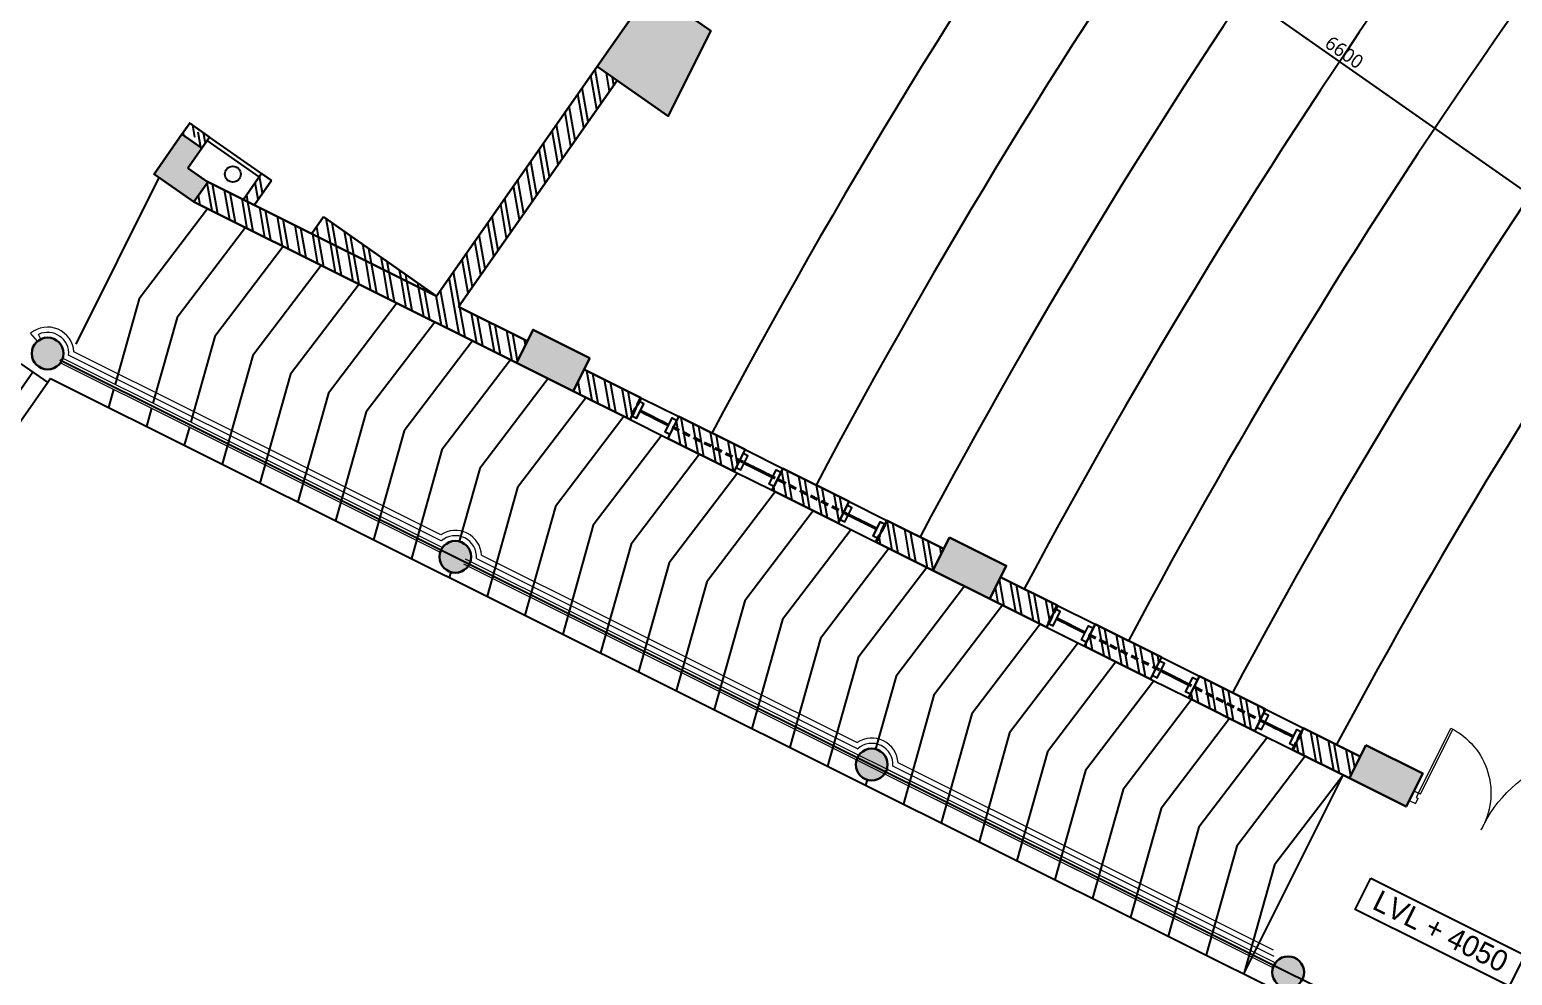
# Model space of a CAD drawing. Header units: millimetres. Extents: x 897770 to 1185420, y -692043 to -233237.
# Drawn here: x 943094 to 957118, y -351896 to -342955 of the extents above; entities that cross this region are included whole.
import ezdxf

# ---------------------------------------------------------------- set-up
doc = ezdxf.new("R2010")
doc.units = ezdxf.units.MM
doc.header["$MEASUREMENT"] = 0
doc.header["$PDMODE"] = 67
doc.linetypes.add('DASHED2', pattern=[0.375, 0.25, -0.125])
doc.layers.get('Defpoints').update_dxf_attribs({"color": 6})
for name, color, linetype in [('A-Anno Tags', 6, 'Continuous'), ('A-Elevation', 4, 'Continuous'), ('A-Railing', 4, 'Continuous'), ('A-Steps', 3, 'Continuous'), ('A-Wall Patt', 8, 'Continuous'), ('A-Window', 4, 'Continuous'), ('S-Conc Patt', 9, 'Continuous')]:
    doc.layers.add(name, color=color, linetype=linetype)
for name, color, linetype, lineweight in [('A-Detail Lines', 8, 'Continuous', 25), ('A-DTLS-Elevation', 4, 'Continuous', 25), ('A-Wall Sec', 1, 'Continuous', 30), ('ele l', 6, 'Continuous', 15), ('elevation', 4, 'Continuous', 13), ('S-Concrete', 40, 'Continuous', 30)]:
    doc.layers.add(name, color=color, linetype=linetype, lineweight=lineweight)
doc.styles.get("Standard").update_dxf_attribs({"font": 'trebuc.ttf'})
doc.dimstyles.new('IIITD_WD_M @ 100', dxfattribs={"dimscale": 100, "dimtxt": 1.3, "dimasz": 0.75, "dimexe": 0.5, "dimexo": 0.25, "dimgap": 0.3, "dimtad": 1, "dimdec": 0, "dimrnd": 1, "dimzin": 0, "dimdsep": 46, "dimtxsty": 'Standard', "dimblk": 'ARCHTICK', "dimcen": 0.2, "dimdle": 1, "dimclrd": 8, "dimclre": 9, "dimadec": 0, "dimazin": 0, "dimtfac": 1, "dimtdec": 0, "dimtofl": 0, "dimtmove": 0, "dimatfit": 0, "dimfxl": 1, "dimtolj": 1, "dimtzin": 0, "dimlwd": -1, "dimlwe": -1, "dimarcsym": 0})
pattern_1 = [(135, (384534.6088251261, -860001.602790917), (-106.0660171779821, -106.0660171779821), []), (135, (384534.6088251265, -859930.892112917), (-106.0660171779821, -106.0660171779821), [])]
pattern_2 = [(135, (640363.3412529742, -388330.4826034754), (-106.0660171779821, -106.0660171779821), []), (135, (640363.3412529744, -388259.7719254756), (-106.0660171779821, -106.0660171779821), [])]

# ---------------------------------------------------------------- blocks, each defined once
blk = doc.blocks.new('400 side opening shuuttered')
at = {"layer": 'A-Window', "color": 2, "lineweight": 40}
blk.add_line((-42425.63874766031, 98201.63166887633), (-42381.28526352073, 97904.92850333107), dxfattribs=at)
at = {"layer": 'A-Window'}
for points in [[(-42546.76720847601, 98234.08002754707), (-42487.62922962324, 97838.47580681997)], [(-42507.20678640327, 98239.99382543232), (-42499.81453904665, 98190.54329784145), (-42351.46295627393, 98212.72003991126), (-42358.85520363056, 98262.17056750212)], [(-42319.29478155791, 98268.08436538745), (-42260.15680270508, 97872.48014466034)], [(-42448.06880755047, 97844.38960470524), (-42455.46105490707, 97893.84013229617), (-42307.10947213436, 97916.016874366), (-42299.71722477776, 97866.56634677504)]]:
    blk.add_lwpolyline(points, dxfattribs=at)
blk = doc.blocks.new('Big Door Garbage')
at = {"layer": 'A-Detail Lines', "lineweight": 18}
for centre, radius, start, end in [((-12515, 128702.8379813184), 515, 270, 3.896891641194009), ((-11085, 128702.8379813184), 915, 177.8078233523045, 270)]:
    blk.add_arc(centre, radius, start, end, dxfattribs=at)
at = {"layer": 'ele l', "lineweight": 18}
for p, q in [((-12550, 128777.8379813184), (-12500, 128777.8379813184)), ((-12550, 128702.8379813184), (-12550, 128777.8379813184)), ((-12500, 128777.8379813184), (-12500, 128737.8379813183)), ((-11100, 128777.8379813184), (-11100, 128737.8379813183)), ((-11050, 128777.8379813184), (-11100, 128777.8379813184)), ((-11050, 128702.8379813184), (-11050, 128777.8379813184)), ((-12550, 128702.8379813184), (-12515, 128702.8379813184)), ((-12515, 128737.8379813183), (-12500, 128737.8379813183)), ((-12515, 128702.8379813184), (-12515, 128737.8379813183)), ((-12515, 128702.8379813184), (-12515, 128187.8379813183)), ((-12498.87218045117, 128702.8379813184), (-12515, 128702.8379813184)), ((-12498.87218045117, 128702.8379813184), (-12498.87218045117, 128188.0905739071)), ((-11101.12781954894, 128702.8379813184), (-11101.12781954894, 127787.9801270937)), ((-11101.12781954894, 128702.8379813184), (-11085, 128702.8379813184)), ((-11085, 128737.8379813183), (-11100, 128737.8379813183)), ((-11085, 128702.8379813184), (-11085, 128737.8379813183)), ((-11050, 128702.8379813184), (-11085, 128702.8379813184)), ((-11085, 128702.8379813184), (-11085, 127787.8379813184))]:
    blk.add_line(p, q, dxfattribs=at)
blk = doc.blocks.new('Upper WINDOW')
at = {"layer": 'A-Window', "color": 2, "linetype": 'DASHED2', "lineweight": 40, "ltscale": 300}
blk.add_line((-18119.75917566476, 103109.9747390604), (-18489.37153924019, 100637.4483588792), dxfattribs=at)
for points in [[(-18226.10314188129, 103176.4274353885), (-17998.63071490465, 103142.4230979395)], [(-18383.02201362203, 100571.0328522357), (-18610.49444059869, 100605.0371896847)]]:
    blk.add_lwpolyline(points, dxfattribs=at)
at = {"layer": 'A-Window'}
for points in [[(-18038.19113698781, 103148.3368957567), (-18045.58338425934, 103098.8863681531), (-18193.9349670702, 103121.0631099677), (-18186.54271979869, 103170.5136375713)], [(-18422.58799510629, 100576.9094603682), (-18415.19574783477, 100626.3599879718), (-18563.54733064564, 100648.5367297864), (-18570.93957791716, 100599.0862021828)]]:
    blk.add_lwpolyline(points, dxfattribs=at)
blk = doc.blocks.new('_ArchTick')
at = {"color": 0, "linetype": 'ByBlock', "const_width": 0.15}
blk.add_lwpolyline([(-0.5, -0.5), (0.5, 0.5)], dxfattribs=at)
blk = doc.blocks.new('*D135')
at = {"layer": 'A-Anno Tags', "color": 8, "transparency": 16777216}
blk.add_line((543631.08585713, -425069.0384675268), (536831.0858571297, -425069.0384675268), dxfattribs=at)
at = {"layer": 'A-Anno Tags', "color": 9, "transparency": 16777216}
for p, q in [((536931.0858571297, -424969.0384675267), (536931.0858571297, -425119.0384675267)), ((543531.0858571298, -424969.0384675267), (543531.0858571298, -425119.0384675267))]:
    blk.add_line(p, q, dxfattribs=at)
at = {"layer": 'Defpoints', "color": 0, "linetype": 'Continuous', "transparency": 16777216}
for p in [(536931.0858571297, -423857.2171511338), (543531.0858571298, -423857.2171511335), (536931.0858571297, -425069.0384675268)]:
    blk.add_point(p, dxfattribs=at)
at = {"layer": 'A-Anno Tags', "color": 8, "linetype": 'Continuous', "transparency": 16777216, "xscale": 50, "yscale": 50, "zscale": 50, "rotation": 180}
blk.add_blockref('_ArchTick', (536931.0858571297, -425069.0384675268), dxfattribs=at)
at = {"layer": 'A-Anno Tags', "color": 8, "linetype": 'Continuous', "transparency": 16777216, "xscale": 50, "yscale": 50, "zscale": 50}
blk.add_blockref('_ArchTick', (543531.0858571298, -425069.0384675268), dxfattribs=at)
at = {"layer": 'A-Anno Tags', "color": 0, "linetype": 'Continuous', "transparency": 16777216, "insert": (540231.0858571298, -424972.6815651698), "char_height": 130, "attachment_point": 5}
blk.add_mtext('\\A1;6600', dxfattribs=at)
blk = doc.blocks.new('Col BIG')
at = {"layer": 'S-Concrete'}
blk.add_lwpolyline([(430436.3021660146, -150128.8601639964), (431326.4116626509, -150128.8601639964), (431326.4116626509, -150816.3299377869), (430436.3021660146, -150949.3903902058)], close=True, dxfattribs=at)
blk = doc.blocks.new('wqwergtqwerg')
at = {"layer": 'A-Wall Patt'}
h = blk.add_hatch(dxfattribs=at)
h.set_pattern_fill('ANSI32', color=256, scale=400, angle=90, style=0)
h.set_pattern_definition(pattern_2)
h.paths.add_polyline_path([(532184.0590379086, -432364.063459254), (532128.659231554, -432372.2171511332), (532128.6592315539, -432139.7893924596), (534518.6592315346, -431784.5144122097), (534518.6592315339, -429136.1707240665), (534748.659231534, -429136.1707240665), (534748.6592315347, -431750.1322331948), (535467.043694607, -431640.7418610267), (535501.048032447, -431868.2142879448)])
h = blk.add_hatch(dxfattribs=at)
h.set_pattern_fill('ANSI32', color=256, scale=400, angle=90, style=0)
h.set_pattern_definition(pattern_1)
h.paths.add_polyline_path([(543579.1766205955, -430427.9495854498), (543613.164033381, -430655.3087920081), (544206.8079436868, -430566.8099586839), (544172.7849043276, -430339.2124277285)])
h = blk.add_hatch(dxfattribs=at)
h.set_pattern_fill('ANSI32', color=256, scale=400, angle=90, style=0)
h.set_pattern_definition(pattern_1)
h.paths.add_polyline_path([(542490.861108314, -430590.6394061811), (542524.865446154, -430818.1118330987), (543217.576737709, -430714.5599912209), (543183.5723998679, -430487.0875643024)])
h = blk.add_hatch(dxfattribs=at)
h.set_pattern_fill('ANSI32', color=256, scale=400, angle=90, style=0)
h.set_pattern_definition(pattern_1)
h.paths.add_polyline_path([(541402.5613971414, -430753.3268648398), (541436.5657349828, -430980.7992917582), (542129.261225427, -430877.2498119513), (542095.2568875868, -430649.7773850336)])
h = blk.add_hatch(dxfattribs=at)
h.set_pattern_fill('ANSI32', color=256, scale=400, angle=90, style=0)
h.set_pattern_definition(pattern_1)
h.paths.add_polyline_path([(541040.9615142548, -431039.93727061), (541006.9571764147, -430812.4648436923), (540413.3112797986, -430901.2076240803), (540447.3156176385, -431128.680050997)])
h = blk.add_hatch(dxfattribs=at)
h.set_pattern_fill('ANSI32', color=256, scale=400, angle=90, style=0)
h.set_pattern_definition(pattern_1)
h.paths.add_polyline_path([(539226.0058082675, -431078.6952295909), (539260.0101461075, -431306.1676565092), (539853.9092865478, -431217.3870192766), (539819.9049487081, -430989.914592359)])
h.paths.add_polyline_path([(538137.6902959857, -431241.3850503217), (538171.6946338258, -431468.8574772397), (538864.4059253806, -431365.3056353625), (538830.4015875407, -431137.8332084447)])
h.paths.add_polyline_path([(536687.7907019269, -431690.6829147516), (536653.7863640863, -431463.2104878338), (536060.4313241782, -431551.90978871), (536094.4356620187, -431779.3822156281)])
h.paths.add_polyline_path([(537049.3905848135, -431404.0725089806), (537083.3949226538, -431631.5449358986), (537776.0904130986, -431527.9954560928), (537742.0860752582, -431300.5230291749)])
h = blk.add_hatch(dxfattribs=at)
h.set_pattern_fill('ANSI32', color=256, scale=400, angle=90, style=0)
h.set_pattern_definition([(135, (531737.0816602197, -431858.423139884), (-106.0660171779821, -106.0660171779821), []), (135, (531737.0816602198, -431787.7124618838), (-106.0660171779821, -106.0660171779821), [])])
h.paths.add_polyline_path([(531668.659231554, -431784.5144122093), (531668.659231554, -431912.2171511331), (531783.6572941762, -431912.2171511335), (531783.6572694766, -431784.514412209)])
h = blk.add_hatch(dxfattribs=at)
h.set_pattern_fill('ANSI32', color=256, scale=400, angle=90, style=0)
h.set_pattern_definition(pattern_2)
h.paths.add_polyline_path([(531783.6572694766, -431784.514412209), (531783.6572941762, -431912.2171511335), (531898.659231554, -431912.2171511332), (531898.659231555, -431784.5144122099)])
h = blk.add_hatch(dxfattribs=at)
h.set_pattern_fill('ANSI32', color=256, scale=400, angle=90, style=0)
h.set_pattern_definition(pattern_2)
h.paths.add_polyline_path([(532498.6592315539, -431784.5144122094), (532498.6592315539, -432084.7998281711), (532613.659231554, -432067.7043713222), (532613.659231554, -431784.5144122093)], flags=17)
h = blk.add_hatch(dxfattribs=at)
h.set_pattern_fill('ANSI32', color=256, scale=400, angle=90, style=0)
h.set_pattern_definition(pattern_2)
h.paths.add_polyline_path([(533213.6592315543, -431784.5144122093), (533213.6592315543, -431978.5106834113), (534518.6592315346, -431784.5144122097)], flags=17)
at = {"layer": 'S-Conc Patt'}
for points in [[(534518.6592315339, -429134.1700180224), (534518.6592315336, -428244.0605213863), (535206.1290053243, -428244.0605213861), (535339.1894577434, -429134.1700180228)], [(544155.0622121908, -430220.6562655478), (544748.4685432814, -430131.9492972687), (544800.2142747774, -430478.1029904048), (544206.8079436868, -430566.8099586839)], [(539802.1822565709, -430871.3584301784), (540395.5885876615, -430782.6514618993), (540447.3343191578, -431128.8051550357), (539853.9279880672, -431217.5121233151)], [(536042.7086320418, -431433.3536265296), (535449.3023009511, -431522.0605948087), (535501.0480324471, -431868.2142879448), (536094.4543635377, -431779.5073196655)], [(531898.659231554, -432142.2171511333), (531898.6592315543, -431912.2171511332), (531668.6592315539, -431912.2171511335), (531668.659231554, -432372.2171511335), (532128.6592315543, -432372.2171511333), (532128.6592315543, -432142.2171511335)]]:
    blk.add_hatch(color=256, dxfattribs=at).paths.add_polyline_path(points)
at = {"layer": 'A-Anno Tags'}
blk.add_lwpolyline([(544914.1702338951, -431225.5180854395), (546524.5458734332, -430984.7866802982), (546573.3459839058, -431311.2356081654), (544962.9703443687, -431551.9670133067)], close=True, dxfattribs=at)
at = {"layer": 'A-Elevation'}
for radius, start, end in [(60666.13039641584, 172.9030790334292, 187.096801469816), (59566.13039641584, 172.9290328744646, 187.0708454177137), (58466.13039641584, 172.9559636435559, 187.0439123638945), (57366.13039641584, 172.9839275403001, 187.0159460818717), (56266.13039641584, 173.0129852016545, 186.9868859421183), (55166.13039641584, 173.0432020870074, 186.9566664914525), (54066.13039641584, 173.074648975338, 186.925216917784)]:
    blk.add_arc((597597.2162535455, -423857.2171511333), radius, start, end, dxfattribs=at)
at = {"layer": 'A-Railing'}
for points in [[(532498.6592315539, -431784.5144122094), (531898.659231555, -431784.5144122099)], [(532498.6592315539, -431824.5144122089), (531898.6592315543, -431824.5144122093)]]:
    blk.add_lwpolyline(points, dxfattribs=at)
blk.add_circle((532279.7971604769, -431945.9435453567), 75, dxfattribs=at)
at = {"layer": 'A-Wall Sec'}
blk.add_line((533213.6592315543, -431784.5144122093), (534518.6592315346, -431784.5144122097), dxfattribs=at)
for points in [[(534518.6592315339, -429136.1707240665), (534518.6592315346, -431784.5144122097)], [(534748.659231534, -429136.1707240665), (534748.6592315347, -431750.1322331948)], [(543579.1766205955, -430427.9495854498), (544172.7849043276, -430339.2124277285)], [(542490.861108314, -430590.6394061811), (543183.5723998679, -430487.0875643024)], [(543183.5723998679, -430487.0875643024), (543217.576737709, -430714.5599912209)], [(543579.1766205955, -430427.9495854498), (543613.1809584358, -430655.422012368)], [(541402.5613971414, -430753.3268648398), (542095.2568875868, -430649.7773850336)], [(542095.2568875868, -430649.7773850336), (542129.2612254266, -430877.2498119517)], [(542490.861108314, -430590.6394061811), (542524.865446154, -430818.1118330989)], [(544206.7892421677, -430566.6848546461), (543613.1809584358, -430655.422012368)], [(540413.3112797986, -430901.20762408), (541006.9571764147, -430812.4648436923)], [(541006.9571764147, -430812.4648436923), (541040.9615142549, -431039.9372706107)], [(541402.5613971414, -430753.3268648398), (541436.5657349828, -430980.7992917582)], [(543217.576737709, -430714.5599912209), (542524.865446154, -430818.1118330989)], [(542129.2612254266, -430877.2498119517), (541436.5657349828, -430980.7992917582)], [(539819.9049487081, -430989.914592359), (539226.0058082675, -431078.6952295909)], [(539226.0058082669, -431078.6952295912), (539260.0101461075, -431306.1676565092)], [(541040.9615142549, -431039.9372706107), (540447.3156176385, -431128.6800509971)], [(538830.4015875407, -431137.8332084447), (538137.6902959854, -431241.3850503221)], [(538137.6902959854, -431241.3850503221), (538171.6946338264, -431468.8574772406)], [(538830.4015875407, -431137.8332084447), (538864.4059253806, -431365.3056353625)], [(539853.9092865478, -431217.3870192766), (539260.0101461075, -431306.1676565092)], [(537742.0860752582, -431300.5230291749), (537049.3905848135, -431404.0725089806)], [(537742.0860752582, -431300.5230291749), (537776.0904130988, -431527.9954560931)], [(538864.4059253806, -431365.3056353625), (538171.6946338264, -431468.8574772406)], [(536653.7863640863, -431463.2104878338), (536060.4313241782, -431551.9097887102)], [(536653.7863640863, -431463.2104878338), (536687.7907019269, -431690.6829147516)], [(537049.3905848135, -431404.0725089806), (537083.394922654, -431631.5449358987)], [(535467.043694607, -431640.7418610267), (534748.6592315347, -431750.1322331948)], [(537776.0904130988, -431527.9954560931), (537083.394922654, -431631.5449358987)], [(531668.6592315544, -431952.2171511336), (531668.659231554, -431784.5144122093), (531898.659231555, -431784.5144122099)], [(531898.659231554, -431912.2171511332), (531898.659231555, -431784.5144122099)], [(534518.6592315346, -431784.5144122097), (532112.7740603001, -432142.1640307285)], [(532498.6592315539, -432084.7998281711), (532498.6592315539, -431784.5144122094)], [(532498.6592315539, -431784.5144122094), (532613.659231554, -431784.5144122093)], [(532613.659231554, -432067.7043713222), (532613.659231554, -431784.5144122093)], [(533213.6592315543, -431978.5106834113), (533213.6592315543, -431784.5144122093)], [(536687.7907019266, -431690.6829147518), (536094.4356620193, -431779.3822156287)], [(535501.048032447, -431868.2142879448), (532128.6592315543, -432372.3450508172)]]:
    blk.add_lwpolyline(points, dxfattribs=at)
at = {"layer": 'S-Concrete'}
for points in [[(544155.0622121908, -430220.6562655478), (544748.4685432814, -430131.9492972687), (544800.2142747774, -430478.1029904048), (544206.8079436868, -430566.8099586839), (544155.0622121908, -430220.6562655478)], [(539802.1822565709, -430871.3584301784), (540395.5885876615, -430782.6514618993), (540447.3343191578, -431128.8051550357), (539853.9279880672, -431217.5121233151), (539802.1822565709, -430871.3584301784)], [(536042.7086320418, -431433.3536265296), (535449.3023009511, -431522.0605948087), (535501.0480324471, -431868.2142879448), (536094.4543635377, -431779.5073196655), (536042.7086320418, -431433.3536265296)], [(531898.659231554, -432142.2171511333), (531898.6592315543, -431912.2171511332), (531668.6592315539, -431912.2171511335), (531668.659231554, -432372.2171511335), (532128.6592315543, -432372.2171511333), (532128.6592315543, -432142.2171511335), (531898.659231554, -432142.2171511333)]]:
    blk.add_lwpolyline(points, dxfattribs=at)
at = {"layer": 'A-Detail Lines', "xscale": -1.333330619616948, "yscale": 1.333330619616948, "zscale": 1.33333061961695, "rotation": 188.5020586812533}
blk.add_blockref('Big Door Garbage', (535954.5099902558, -258123.2498406432), dxfattribs=at)
at = {"layer": 'A-Wall Patt', "rotation": 90}
for p in [(641451.6567652557, -388167.792782745), (640363.3412529742, -388330.4826034754), (639275.0415418021, -388493.1700621346), (637098.4859529276, -388818.5384268864), (636010.1704406464, -388981.2282476171), (634921.8707294746, -389143.9157062765)]:
    blk.add_blockref('400 side opening shuuttered', p, dxfattribs=at)
at = {"layer": 'A-Wall Sec', "xscale": -0.9999999999999998, "rotation": 89.99891512388365}
for p in [(644182.9077272756, -449040.5987839864), (639829.7246545955, -449691.260633224)]:
    blk.add_blockref('Upper WINDOW', p, dxfattribs=at)
at = {"layer": 'S-Concrete', "rotation": 90}
blk.add_blockref('Col BIG', (384389.7990675372, -859570.4721840373), dxfattribs=at)
at = {"layer": 'A-Anno Tags', "insert": (546425.1725808597, -431155.2031073786), "char_height": 200, "attachment_point": 6, "rotation": 8.502058630189811}
blk.add_mtext('{\\fCentury Gothic|b0|i0|c0|p34;LVL + 4050}', dxfattribs=at)
at = {"layer": 'A-Anno Tags', "linetype": 'Continuous'}
dim = blk.add_linear_dim(base=(536931.0858571297, -425069.0384675268), p1=(543531.0858571298, -423857.2171511335), p2=(536931.0858571297, -423857.2171511338), angle=180, dimstyle='IIITD_WD_M @ 100', override={"dimblk": 'ArchTick'}, dxfattribs=at)
dim.commit()
dim.dimension.update_dxf_attribs({"geometry": '*D135', "text_midpoint": (540231.0858571298, -424972.6815651698)})

msp = doc.modelspace()

# ---------------------------------------------------------------- hatches: boundary and pattern name
at = {"layer": 'S-Conc Patt'}
for points in [[(943177.7488316074, -346139.5041050457, 1), (943349.8218936615, -345893.7585835898, 1)], [(947034.0715076826, -348062.0252341482, 1), (947206.1445697364, -347816.2797126925, 1)], [(950972.9684026174, -350025.7127006684, 1), (951145.0414646715, -349779.9671792128, 1)], [(954911.8652975515, -351989.4001671883, 1), (955083.9383596054, -351743.6546457327, 1)]]:
    msp.add_hatch(color=256, dxfattribs=at).paths.add_polyline_path(points)

# ---------------------------------------------------------------- linework, layer by layer
at = {"layer": 'A-Anno Tags'}
msp.add_line((943125.8457129792, -346194.3754183842, 4.9420112e-09), (940754.5330378556, -349585.0695176692, 4.9420112e-09), dxfattribs=at)
at = {"layer": 'A-Detail Lines'}
for p, q in [((944317.0375325715, -344352.1343714914, 1.37374336e-08), (943531.9340489325, -345926.9479436205, 1.37374336e-08)), ((947076.7650090645, -348082.7539420099, 1.37374336e-08), (947062.3884815115, -348133.8532507688, 1.37374336e-08)), ((951014.4901084346, -350046.0824976408, 1.37374336e-08), (951000.1691641004, -350096.9842438063, 1.37374336e-08))]:
    msp.add_line(p, q, dxfattribs=at)
at = {"layer": 'A-Detail Lines', "elevation": 1.36470618e-08}
for points in [[(944777.5168073215, -344648.2598315793), (944130.0523341754, -345498.7242688457), (943902.6002967744, -346307.169969295)], [(945135.4968693755, -344826.7262854919), (944488.0323962294, -345677.1907227582), (944260.5803588275, -346485.6364232075)], [(945493.4769314295, -345005.1927394044), (944846.0124582825, -345855.6571766706), (944618.5604208815, -346664.1028771194)], [(945851.4569934825, -345183.6591933168), (945203.9925203365, -346034.1236305832), (944914.5081091924, -347063.0545217303)], [(946209.4370555354, -345362.1256472294), (945561.9725823905, -346212.5900844956), (945272.4881712454, -347241.5209756429)], [(946567.4171175896, -345540.5921011419), (945919.9526444436, -346391.0565384081), (945630.4682332994, -347419.9874295553)], [(946925.3971796436, -345719.0585550543), (946277.9327064974, -346569.5229923207), (945988.4482953537, -347598.453883468)], [(947283.3772416965, -345897.5250089668), (946635.9127685504, -346747.989446233), (946346.4283574065, -347776.9203373803)], [(947641.3573037505, -346075.9914628793), (946993.8928306035, -346926.4559001455), (946704.4084194605, -347955.3867912928)], [(947999.3373658035, -346254.4579167918), (947351.8728926575, -347104.9223540582), (947157.9995888965, -347794.017253575)], [(943888.8153248345, -346356.1666783295), (943840.5679230315, -346527.6551599928)], [(944246.7953868886, -346534.6331322418), (944198.5479850855, -346706.1216139054)], [(948357.3174278575, -346432.9243707043), (947709.8529547115, -347283.3888079705), (947420.3685435674, -348312.3196991178)], [(948715.2974899104, -346611.3908246168), (948067.8330167646, -347461.855261883), (947778.3486056204, -348490.7861530302)], [(944604.7754489416, -346713.0995861539), (944556.5280471386, -346884.5880678178)], [(949073.2775519646, -346789.8572785293), (948425.8130788186, -347640.3217157956), (948136.3286676735, -348669.2526069428)], [(949431.2576140175, -346968.3237324417), (948783.7931408715, -347818.788169708), (948494.3087297275, -348847.7190608552)], [(949789.2376760715, -347146.7901863545), (949141.7732029255, -347997.2546236205), (948852.2887917815, -349026.1855147677)], [(950147.2177381245, -347325.2566402669), (949499.7532649795, -348175.721077533), (949210.2688538346, -349204.6519686802)], [(950505.1978001785, -347503.7230941792), (949857.7333270325, -348354.1875314455), (949568.2489158886, -349383.1184225927)], [(950863.1778622326, -347682.1895480919), (950215.7133890865, -348532.653985358), (949926.2289779414, -349561.5848765052)], [(951221.1579242854, -347860.6560020043), (950573.6934511396, -348711.1204392707), (950284.2090399954, -349740.0513304177)], [(951579.1379863394, -348039.1224559167), (950931.6735131936, -348889.586893183), (950642.1891020495, -349918.5177843302)], [(951937.1180483925, -348217.5889098293), (951289.6535752465, -349068.0533470954), (951095.7094460805, -349757.399985371)], [(952295.0981104465, -348396.0553637417), (951647.6336373005, -349246.519801008), (951358.1492261565, -350275.4506921552)], [(952653.0781724995, -348574.5218176542), (952005.6136993535, -349424.9862549205), (951716.1292882096, -350453.9171460677)], [(953011.0582345536, -348752.9882715668), (952363.5937614075, -349603.4527088329), (952074.1093502636, -350632.3835999802)], [(953369.0382966066, -348931.4547254792), (952721.5738234604, -349781.9191627455), (952432.0894123164, -350810.8500538927)], [(953727.0183586604, -349109.9211793917), (953079.5538855146, -349960.385616658), (952790.0694743705, -350989.3165078053)], [(954084.9984207135, -349288.3876333042), (953437.5339475675, -350138.8520705704), (953148.0495364235, -351167.7829617177)], [(954442.9784827675, -349466.8540872167), (953795.5140096215, -350317.3185244829), (953506.0295984775, -351346.2494156302)], [(954800.9585448215, -349645.3205411293), (954153.4940716745, -350495.7849783954), (953864.0096605304, -351524.7158695427)], [(955158.9386068746, -349823.7869950417), (954511.4741337285, -350674.2514323079), (954221.9897225846, -351703.1823234552)], [(955516.9186689286, -350002.2534489542), (954869.4541957825, -350852.7178862204), (954579.9697846374, -351881.6487773675)]]:
    msp.add_lwpolyline(points, dxfattribs=at)
at = {"layer": 'A-DTLS-Elevation', "ltscale": 0.5}
for p, q in [((943011.1416155675, -346114.1551210069, 1.37374336e-08), (943265.1844888437, -346291.8244251698, 1.38311742e-08)), ((943265.1844888437, -346291.8244251698, 1.38311742e-08), (940893.8397587966, -349682.5239699739, 1.38311742e-08))]:
    msp.add_line(p, q, dxfattribs=at)
at = {"layer": 'A-Steps'}
for p, q in [((943380.8745713637, -346075.0046990377, 1.37374336e-08), (965176.2448932354, -356940.8122264718, 1.37374336e-08)), ((943291.6413444094, -346253.9947300657, 1.38311742e-08), (943265.1844888437, -346291.8244251698, 1.38311742e-08)), ((943291.6413444094, -346253.9947300657, 1.37374336e-08), (965087.0116662816, -357119.8022574996, 1.37374336e-08)), ((954579.9697840505, -351881.6487770294, 1.36470618e-08), (955516.9186668205, -350002.2534517223, 1.36470618e-08))]:
    msp.add_line(p, q, dxfattribs=at)
at = {"layer": 'elevation', "color": 6}
for p, q in [((943167.6543878487, -345901.4843266109, 1.37374336e-08), (943103.5725724055, -345824.7262374111, 1.37374336e-08)), ((943200.3647081386, -345880.6981968396, 1.37374336e-08), (943179.2392962135, -345835.41888275, 1.37374336e-08))]:
    msp.add_line(p, q, dxfattribs=at)
at = {"layer": 'elevation', "color": 6, "elevation": 1.37374336e-08}
for points in [[(943384.9215555196, -346105.0673653356), (946976.5598237894, -347895.6334146727)], [(943407.2298622585, -346060.3198575789), (946998.8381897155, -347850.8709803012)], [(946987.5677324166, -347789.3832023959), (943463.1014556785, -346032.3049037922)], [(946982.0418464625, -347730.7593082306), (943513.2439551025, -346001.43378244)], [(947369.5666311285, -347923.9549117116), (950920.9387413976, -349694.4467748235)], [(947197.0765406196, -348005.5692481215), (954854.3536135866, -351823.0083478084)], [(947213.3381700094, -347957.8072454843), (954876.6319795516, -351778.2459134558)], [(947319.4241316954, -347954.8260330605), (950926.4646273446, -349753.0706689836)], [(954859.8356362237, -351658.1342414868), (951308.4635260035, -349887.642378275)], [(951180.1411264515, -349991.275961135), (954854.3081953325, -351822.9857052615)], [(951202.4494331744, -349946.5284533705), (954876.6165020876, -351778.2381975124)], [(954865.3615221775, -351716.758135652), (951258.3210265804, -349918.5134996274)]]:
    msp.add_lwpolyline(points, dxfattribs=at)
at = {"layer": 'elevation', "color": 6}
for centre, radius, start, end in [((943263.7107958966, -346016.7047502119, 1.37374336e-08), 249.999999999993, 3.502028133768424, 129.8330597732981), ((943263.7107958966, -346016.7047502119, 1.37374336e-08), 199.999999999993, 355.5263409766338, 114.9835159348775), ((947120.0334719187, -347939.2258794215, 1.37374336e-08), 249.999999999993, 3.502028119673504, 123.5020280839989), ((947120.0334719187, -347939.2258794215, 1.37374336e-08), 199.999999999993, 355.5263409598504, 131.477715247233), ((951058.9303667985, -349902.913346051, 1.37374336e-08), 249.999999999993, 3.502028134597972, 123.5020280698904), ((951058.9303667985, -349902.913346051, 1.37374336e-08), 199.999999999993, 355.5263409791139, 131.4777152272315)]:
    msp.add_arc(centre, radius, start, end, dxfattribs=at)
at = {"layer": 'S-Concrete'}
for centre in [(943263.7853626346, -346016.6313443177, 1.37374336e-08), (947120.1080387104, -347939.1524734203, 1.37374336e-08), (951059.0049336446, -349902.8399399407, 1.37374336e-08), (954997.9018285787, -351866.5274064607, 1.37374336e-08)]:
    msp.add_circle(centre, 150, dxfattribs=at)

# ---------------------------------------------------------------- block references
at = {"layer": 'A-Anno Tags', "rotation": 324.9999694210782}
msp.add_blockref('wqwergtqwerg', (756752.2880660323, 314811.6047534381, 4.9420112e-09), dxfattribs=at)

doc.saveas('drawing.dxf')
